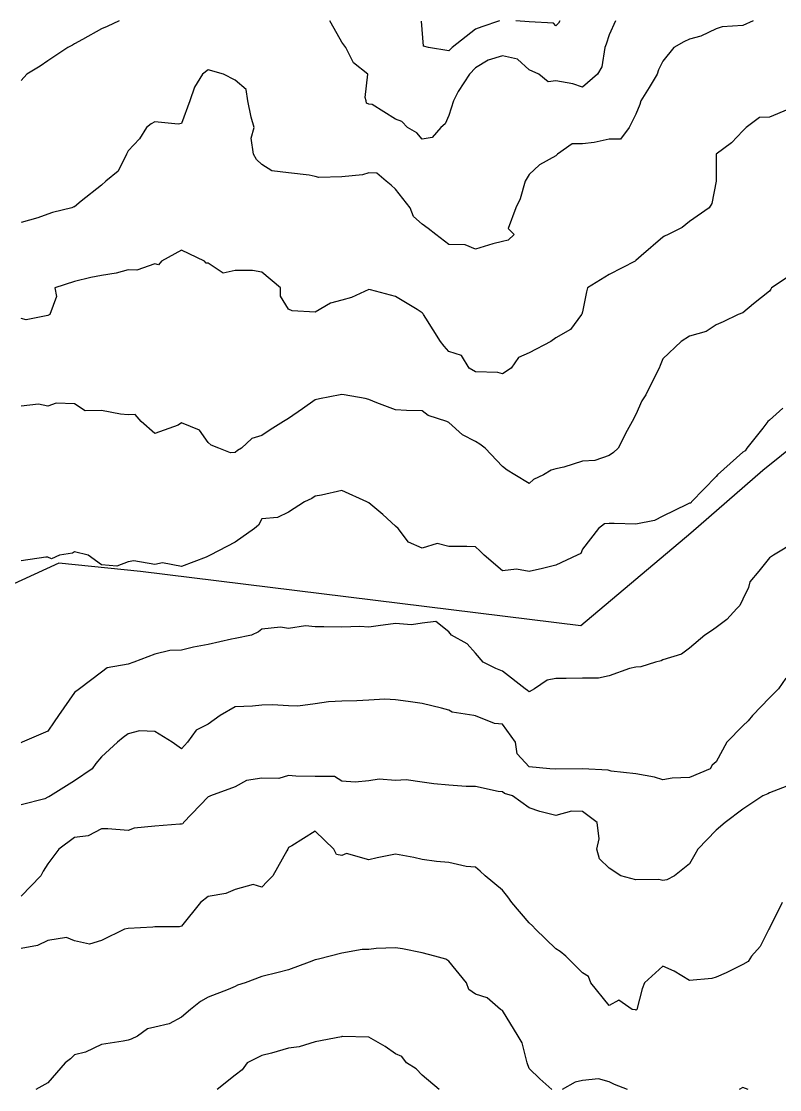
# Model space of a CAD drawing. Extents: x 0 to 495, y 0 to 595.
# Drawn here: x 130 to 271.9, y 0 to 199.9 of the extents above; entities that cross this region are included whole.
import ezdxf

# ---------------------------------------------------------------- set-up
doc = ezdxf.new("R2010")
doc.units = 0
for name, color, linetype in [('CONTOURS_MAJEURES', 3, 'CONTINUOUS'), ('CONTOURS_MINEURES', 8, 'CONTINUOUS'), ('PARCELLE', 4, 'CONTINUOUS')]:
    doc.layers.add(name, color=color, linetype=linetype)

msp = doc.modelspace()

# ---------------------------------------------------------------- linework, layer by layer
at = {"layer": 'CONTOURS_MAJEURES'}
for points in [[(219.482, 199.997), (216.138, 198.86), (215, 198.428), (210.604, 195), (209.996, 194.376), (206.179, 195), (205.226, 195.222), (205.004, 198.331), (204.909, 199.902)], [(230.785, 199.997), (230.481, 199.515), (229.998, 199.065), (229.544, 199.542), (224.995, 199.779), (222.499, 199.997)], [(272.467, 127.531), (270.002, 125.24), (269.669, 124.995), (268.752, 123.746), (265.769, 119.999), (265.447, 119.551), (264.999, 119.302), (260.253, 115.002), (259.996, 114.724), (255.408, 109.995), (255.249, 109.749), (255.004, 109.741), (254.486, 109.478), (250, 107.278), (248.488, 106.509), (244.997, 105.831), (240.949, 105.944), (240.005, 105.919), (239.107, 105.895), (238.003, 104.999), (235.002, 101.113), (234.668, 100.335), (234.001, 100.002), (229.998, 98.124), (227.497, 97.498), (224.995, 96.933), (222.646, 97.351), (220.003, 97.063), (216.626, 100.002), (215.803, 100.804), (215, 101.549), (213.374, 101.626), (209.996, 101.626), (207.833, 102.167), (205.004, 101.306), (202.427, 102.425), (200.527, 104.999), (200.001, 105.453), (197.618, 107.616), (194.998, 109.778), (194.665, 109.995), (190.005, 112.119), (186.203, 111.197), (185.002, 111.031), (184.389, 110.608), (183.001, 109.995), (179.999, 108.04), (177.939, 107.056), (174.996, 106.772), (174.385, 105.609), (173.656, 104.999), (170.003, 102.414), (165.334, 100.002), (165.114, 99.888), (165, 99.802), (164.629, 99.631), (159.997, 97.906), (156.431, 98.572), (155.004, 98.276), (151.043, 98.959), (150.001, 98.75), (147.916, 97.916), (144.998, 98.181), (142.496, 100.002), (139.995, 100.627), (139.625, 100.372), (137.142, 100.002), (135.683, 99.319), (135.002, 99.596), (134.627, 99.627), (129.999, 98.937)], [(229.248, -0.003), (227.045, 2.048), (224.995, 3.956), (224.644, 5.004), (223.739, 8.744), (222.978, 10.001), (220.003, 14.833), (219.632, 14.997), (217.194, 17.193), (215, 17.842), (213.749, 18.753), (213.302, 20.004), (209.996, 24.023), (209.42, 24.424), (207.353, 25.001), (205.004, 25.597), (201.314, 26.312), (200.001, 26.5), (196.396, 26.397), (194.998, 26.234), (193.797, 26.202), (190.005, 25.523), (187.816, 25.001), (185.587, 24.417), (185.002, 24.287), (183.876, 23.877), (179.999, 22.387), (178.06, 21.941), (174.996, 21.175), (171.875, 20.004), (170.492, 19.515), (170.003, 19.278), (168.717, 18.717), (165, 17.322), (163.538, 16.46), (161.665, 14.997), (159.997, 13.585), (157.709, 12.291), (155.004, 11.694), (153.652, 11.351), (151.776, 10.001), (150.552, 9.451), (150.001, 9.258), (149.068, 9.069), (144.998, 8.43), (142.023, 7.03), (139.995, 6.503), (139.215, 5.785), (138.212, 5.004), (135.002, 1.249), (132.751, -0.003)], [(243.428, -0.003), (240.979, 0.974), (240.005, 1.445), (238.003, 2), (235.002, 1.727), (233.604, 1.396), (231.199, -0.003)], [(266, -0.003), (264.999, 0.382), (264.332, -0.003)]]:
    msp.add_lwpolyline(points, dxfattribs=at)
at = {"layer": 'CONTOURS_MINEURES'}
for points in [[(148.333, 199.997), (146.08, 198.916), (144.998, 198.459), (141.466, 196.47), (139.995, 195.666), (139.579, 195.417), (138.715, 195), (135.002, 192.502), (133.537, 191.467), (131.081, 190.004), (129.999, 188.79)], [(266.923, 199.997), (264.999, 199.12), (261.144, 198.85), (259.996, 198.476), (257.143, 197.142), (255.004, 196.566), (253.931, 196.071), (252.085, 195), (250, 192.416), (249.204, 190.799), (248.939, 190.004), (247.499, 187.5), (245.895, 184.996), (245.698, 184.297), (244.997, 182.498), (243.726, 180), (242.137, 177.866), (240.005, 177.821), (237.195, 177.194), (235.002, 176.953), (233.049, 176.953), (230.293, 175.004), (229.998, 174.747), (226.964, 173.033), (224.995, 171.248), (224.295, 169.996), (223.309, 166.688), (222.499, 165), (221.095, 161.096), (222.187, 160.003), (221.062, 158.941), (220.003, 158.705), (218.252, 158.251), (215, 157.241), (213.047, 158.049), (209.996, 158.126), (207.581, 160.003), (206.098, 161.098), (205.004, 161.907), (203.398, 163.396), (202.761, 165), (200.001, 168.476), (199.214, 169.21), (198.292, 169.996), (196.499, 171.498), (194.998, 171.515), (193.836, 171.162), (190.005, 170.799), (185.682, 170.677), (185.002, 170.831), (183.89, 171.109), (179.999, 171.548), (176.896, 171.898), (174.996, 173.126), (174.019, 174.024), (173.446, 175.004), (173.029, 178.032), (173.585, 180), (173.029, 181.968), (172.38, 184.996), (172.105, 187.105), (170.003, 188.848), (167.859, 190.004), (165, 190.795), (163.933, 190.004), (162.436, 187.562), (161.553, 184.996), (159.997, 180.757), (159.34, 180.657), (155.004, 181.071), (154.322, 180.681), (153.452, 180), (152.13, 177.874), (150.001, 175.655), (149.728, 175.004), (148.132, 171.866), (145.809, 169.996), (144.998, 169.227), (141.246, 166.249), (139.995, 165.178), (139.839, 165.156), (139.469, 165), (135.886, 164.115), (135.002, 163.803), (133.112, 163.112), (129.999, 162.224)], [(241.196, 199.997), (240.005, 197.374), (239.411, 195.594), (239.185, 195), (238.623, 191.383), (237.827, 190.004), (235.002, 187.551), (233.196, 188.197), (229.998, 188.73), (228.547, 188.552), (226.844, 190.004), (224.995, 190.798), (222.835, 192.838), (220.003, 193.432), (217.367, 192.636), (215, 191.162), (213.864, 190.004), (211.732, 186.734), (210.856, 184.996), (209.996, 182.256), (209.311, 180.686), (208.509, 180), (206.855, 178.147), (205.004, 177.831), (204.033, 179.03), (202.252, 180), (201.175, 181.173), (200.001, 181.587), (195.643, 184.352), (194.998, 184.409), (194.563, 184.562), (194.533, 184.996), (194.332, 185.664), (194.813, 190.004), (192.133, 192.134), (190.736, 195), (190.005, 195.967), (188.551, 198.544), (187.731, 199.997)], [(219.482, 199.997), (216.138, 198.86), (215, 198.428), (210.604, 195), (209.996, 194.376), (206.179, 195), (205.226, 195.222), (205.004, 198.331), (204.909, 199.902)], [(230.785, 199.997), (230.481, 199.515), (229.998, 199.065), (229.544, 199.542), (224.995, 199.779), (222.499, 199.997)], [(273.384, 183.385), (270.002, 181.943), (268.126, 181.874), (265.625, 180), (264.999, 179.375), (262.855, 177.145), (259.996, 175.004), (259.996, 169.996), (259.186, 165.81), (258.694, 165), (255.004, 162.426), (253.669, 161.336), (251.001, 160.003), (250.323, 159.68), (250, 159.49), (245.998, 155.997), (244.997, 155.148), (244.917, 155.077), (244.872, 154.996), (240.005, 152.498), (235.94, 149.999), (235.752, 149.25), (235.002, 145.503), (234.903, 145.101), (234.809, 145.003), (232.778, 142.221), (229.998, 140.686), (229.089, 139.996), (224.995, 137.854), (222.998, 136.998), (221.667, 134.999), (220.003, 133.929), (219.169, 134.166), (215, 134.285), (213.808, 134.999), (212.386, 137.386), (209.996, 138.134), (209.134, 139.133), (208.415, 139.996), (205.685, 144.32), (205.281, 145.003), (205.172, 145.171), (205.004, 145.336), (204.066, 145.94), (200.001, 148.376), (195.343, 149.655), (194.998, 149.729), (191.762, 148.241), (190.005, 147.739), (187.834, 147.171), (185.002, 145.457), (180.714, 145.717), (179.999, 146.002), (178.483, 148.485), (178.505, 149.999), (174.996, 152.972), (173.259, 153.258), (170.003, 153.294), (167.755, 152.751), (165, 154.63), (164.625, 154.621), (164.285, 154.996), (159.997, 157.092), (156.252, 154.996), (155.701, 154.299), (155.004, 154.488), (151.648, 153.351), (150.001, 153.372), (147.796, 152.794), (144.998, 152.322), (143.056, 151.939), (139.995, 151.23), (136.305, 149.999), (136.579, 148.422), (135.359, 145.003), (135.002, 144.86), (130.952, 144.049), (129.999, 144.275)], [(274.995, 153.085), (270.335, 149.999), (270.216, 149.785), (270.002, 149.423), (267, 147.002), (264.999, 145.325), (264.09, 145.003), (261.32, 143.678), (259.996, 143.125), (258.124, 141.873), (255.004, 140.965), (253.424, 139.996), (250, 136.748), (249.5, 135.499), (249.352, 134.999), (248.653, 133.654), (246.861, 130.003), (246.103, 128.896), (244.997, 126.343), (244.269, 124.995), (243.333, 123.33), (241.669, 119.999), (240.808, 119.195), (240.005, 118.627), (237.282, 117.721), (235.002, 117.616), (231.477, 116.479), (229.998, 116.162), (229.107, 115.892), (227.675, 115.002), (225.811, 114.186), (224.995, 113.438), (222.321, 115.002), (220.892, 115.892), (220.003, 116.587), (216.819, 119.999), (215.769, 120.768), (215, 121.248), (212.549, 122.548), (209.996, 124.803), (209.64, 124.995), (206.133, 126.127), (205.004, 126.998), (202.092, 127.088), (200.001, 127.221), (196.499, 128.501), (194.998, 129.106), (194.324, 129.328), (190.389, 130.003), (190.005, 130.075), (189.672, 130.003), (185.772, 129.232), (185.002, 129.055), (182.619, 127.38), (179.999, 125.596), (179.08, 124.995), (176.547, 123.446), (174.996, 122.4), (173.167, 121.829), (171.226, 119.999), (170.437, 119.564), (170.003, 119.23), (169.133, 119.13), (167.001, 119.999), (165.556, 120.554), (165, 121.079), (163.37, 123.367), (159.997, 124.757), (159.346, 124.344), (155.004, 122.775), (152.422, 124.995), (151.341, 126.337), (150.001, 126.29), (148.585, 126.413), (144.998, 127.075), (141.98, 126.982), (139.995, 128.29), (136.528, 128.473), (135.002, 127.884), (133.227, 128.226), (129.999, 127.857)], [(272.467, 127.531), (270.002, 125.24), (269.669, 124.995), (268.752, 123.746), (265.769, 119.999), (265.447, 119.551), (264.999, 119.302), (260.253, 115.002), (259.996, 114.724), (255.408, 109.995), (255.249, 109.749), (255.004, 109.741), (254.486, 109.478), (250, 107.278), (248.488, 106.509), (244.997, 105.831), (240.949, 105.944), (240.005, 105.919), (239.107, 105.895), (238.003, 104.999), (235.002, 101.113), (234.668, 100.335), (234.001, 100.002), (229.998, 98.124), (227.497, 97.498), (224.995, 96.933), (222.646, 97.351), (220.003, 97.063), (216.626, 100.002), (215.803, 100.804), (215, 101.549), (213.374, 101.626), (209.996, 101.626), (207.833, 102.167), (205.004, 101.306), (202.427, 102.425), (200.527, 104.999), (200.001, 105.453), (197.618, 107.616), (194.998, 109.778), (194.665, 109.995), (190.005, 112.119), (186.203, 111.197), (185.002, 111.031), (184.389, 110.608), (183.001, 109.995), (179.999, 108.04), (177.939, 107.056), (174.996, 106.772), (174.385, 105.609), (173.656, 104.999), (170.003, 102.414), (165.334, 100.002), (165.114, 99.888), (165, 99.802), (164.629, 99.631), (159.997, 97.906), (156.431, 98.572), (155.004, 98.276), (151.043, 98.959), (150.001, 98.75), (147.916, 97.916), (144.998, 98.181), (142.496, 100.002), (139.995, 100.627), (139.625, 100.372), (137.142, 100.002), (135.683, 99.319), (135.002, 99.596), (134.627, 99.627), (129.999, 98.937)], [(274.995, 102.535), (270.699, 100.002), (270.002, 99.525), (267.98, 97.019), (266.299, 94.995), (266.031, 93.965), (264.999, 91.771), (264.432, 90.565), (263.876, 89.998), (262.019, 87.979), (259.996, 86.482), (259.155, 85.843), (257.894, 85.002), (255.004, 82.607), (253.503, 81.497), (250, 80.405), (249.737, 80.258), (248.684, 79.994), (245.895, 79.098), (244.997, 79.023), (243.792, 78.788), (240.005, 77.414), (238.003, 76.997), (235.002, 76.997), (231.944, 76.941), (229.998, 76.906), (228.369, 76.625), (226.034, 74.998), (224.995, 74.407), (224.683, 74.686), (224.263, 74.998), (220.003, 78.295), (218.815, 78.808), (216.414, 79.994), (215, 81.664), (213.413, 83.414), (210.514, 85.002), (209.996, 85.654), (207.561, 87.561), (205.004, 87.283), (203.022, 86.982), (200.001, 87.242), (196.799, 86.801), (194.998, 86.553), (193.333, 86.667), (190.005, 86.539), (186.607, 86.605), (185.002, 86.575), (183.192, 86.809), (179.999, 86.251), (178.483, 86.516), (174.996, 86.168), (174.372, 85.626), (173.054, 85.002), (170.003, 84.383), (169.315, 84.313), (165, 83.285), (162.216, 82.781), (159.997, 82.248), (157.816, 82.182), (155.004, 81.503), (151.096, 79.994), (150.001, 79.597), (146.067, 78.927), (144.998, 78.131), (140.884, 74.998), (139.995, 74.284), (136.999, 70.002), (136.177, 68.826), (135.002, 67.095), (130.208, 65.005), (130.072, 64.933), (129.999, 64.914)], [(273.025, 76.969), (271.641, 74.998), (270.002, 73.333), (266.77, 70.002), (265.974, 69.028), (264.999, 68.086), (262.013, 65.005), (259.996, 61.323), (259.259, 60.737), (258.9, 59.998), (255.004, 58.415), (251.747, 58.254), (250, 57.966), (248.47, 58.47), (244.997, 59.116), (240.389, 59.613), (240.005, 59.713), (239.776, 59.769), (235.002, 59.998), (229.998, 59.931), (228.887, 59.998), (224.995, 60.425), (222.806, 62.809), (222.465, 65.005), (220.003, 68.382), (218.506, 68.507), (215, 69.941), (214.666, 70.002), (210.645, 70.649), (209.996, 70.987), (208.599, 71.401), (205.004, 72.273), (202.371, 72.631), (200.001, 72.923), (198.043, 73.043), (194.998, 72.876), (192.755, 72.753), (190.005, 72.676), (187.47, 72.533), (185.002, 72.197), (181.754, 71.755), (179.999, 71.819), (176.98, 71.983), (174.996, 71.917), (173.282, 71.717), (170.003, 71.616), (167.238, 70.002), (165, 68.368), (162.726, 67.276), (161.109, 65.005), (159.997, 63.784), (158.214, 65.005), (155.004, 67.004), (152.13, 67.131), (150.001, 66.591), (149.091, 65.914), (148, 65.005), (144.998, 62.274), (143.964, 61.032), (143.285, 59.998), (139.995, 57.777), (135.456, 55.001), (135.191, 54.813), (135.002, 54.692), (134.425, 54.425), (129.999, 53.288)], [(273.196, 56.802), (270.002, 55.516), (269.66, 55.344), (268.72, 55.001), (264.999, 52.503), (261.702, 50.005), (259.996, 48.561), (256.575, 44.998), (256.039, 43.962), (255.004, 42.258), (252.202, 40.001), (250.754, 39.248), (250, 39.156), (249.295, 39.296), (244.997, 39.242), (242.144, 40.001), (240.005, 41.406), (238.178, 43.173), (237.656, 44.998), (238.087, 46.917), (237.724, 50.005), (235.002, 52.036), (232.922, 52.082), (229.998, 51.29), (227.042, 52.049), (224.995, 52.73), (221.875, 55.001), (220.429, 55.428), (220.003, 55.739), (219.22, 55.783), (215, 56.723), (213.264, 56.735), (209.996, 56.981), (207.21, 57.209), (205.004, 57.5), (202.01, 57.991), (200.001, 57.856), (196.936, 58.062), (194.998, 57.783), (192.478, 57.523), (190.005, 57.715), (188.602, 58.597), (185.002, 58.616), (181.344, 58.655), (179.999, 58.773), (178.199, 58.201), (174.996, 58.247), (172.147, 57.852), (170.003, 56.683), (165.406, 55.001), (165.16, 54.842), (165, 54.793), (160.335, 50.005), (160.257, 49.744), (159.997, 49.671), (159.668, 49.676), (155.004, 49.281), (151.101, 48.904), (150.001, 48.51), (146.208, 48.793), (144.998, 48.793), (142.496, 47.501), (139.995, 47.203), (137.015, 44.998), (135.002, 42.222), (134.117, 40.885), (133.686, 40.001), (129.999, 36.168)], [(272.332, 35.005), (270.002, 30.225), (269.877, 29.997), (268.251, 26.75), (266.613, 25.001), (266, 24.002), (264.999, 23.439), (261.872, 21.878), (259.996, 21.038), (259.208, 20.793), (255.004, 20.433), (252.145, 22.146), (250, 23.079), (246.57, 20.004), (246.168, 18.832), (245.132, 14.997), (245.083, 14.911), (244.997, 14.865), (244.923, 14.922), (244.284, 14.997), (241.767, 16.764), (240.005, 15.767), (236.565, 20.004), (236.139, 21.14), (235.002, 21.878), (231.875, 25.001), (230.823, 25.824), (229.998, 26.316), (226.178, 29.997), (225.646, 30.648), (224.995, 31.225), (221.774, 35.005), (221.049, 36.052), (220.003, 37.343), (216.796, 40.001), (215.864, 40.865), (215, 41.628), (213.248, 41.75), (209.996, 42.499), (207.678, 42.678), (205.004, 43.06), (203.446, 43.441), (200.001, 44.037), (196.612, 43.386), (194.998, 42.999), (190.837, 44.165), (190.005, 43.798), (189.005, 43.998), (188.504, 44.998), (185.002, 48.336), (180.624, 45.623), (179.999, 45.276), (179.888, 44.998), (179.665, 44.664), (177.056, 40.001), (176.041, 38.957), (174.996, 37.881), (173.37, 38.374), (170.003, 37.42), (168.296, 36.709), (165, 36.115), (163.57, 35.005), (159.997, 30.554), (159.535, 30.461), (155.004, 30.461), (154.594, 30.408), (150.001, 30.17), (149.334, 29.997), (144.998, 27.902), (142.801, 27.194), (139.995, 27.829), (138.464, 28.465), (135.002, 27.92), (133.046, 26.954), (129.999, 26.384)], [(229.248, -0.003), (227.045, 2.048), (224.995, 3.956), (224.644, 5.004), (223.739, 8.744), (222.978, 10.001), (220.003, 14.833), (219.632, 14.997), (217.194, 17.193), (215, 17.842), (213.749, 18.753), (213.302, 20.004), (209.996, 24.023), (209.42, 24.424), (207.353, 25.001), (205.004, 25.597), (201.314, 26.312), (200.001, 26.5), (196.396, 26.397), (194.998, 26.234), (193.797, 26.202), (190.005, 25.523), (187.816, 25.001), (185.587, 24.417), (185.002, 24.287), (183.876, 23.877), (179.999, 22.387), (178.06, 21.941), (174.996, 21.175), (171.875, 20.004), (170.492, 19.515), (170.003, 19.278), (168.717, 18.717), (165, 17.322), (163.538, 16.46), (161.665, 14.997), (159.997, 13.585), (157.709, 12.291), (155.004, 11.694), (153.652, 11.351), (151.776, 10.001), (150.552, 9.451), (150.001, 9.258), (149.068, 9.069), (144.998, 8.43), (142.023, 7.03), (139.995, 6.503), (139.215, 5.785), (138.212, 5.004), (135.002, 1.249), (132.751, -0.003)], [(208.191, -0.003), (205.004, 2.679), (203.911, 3.91), (202.048, 5.004), (201.202, 6.203), (200.001, 6.701), (198.076, 8.079), (194.998, 9.828), (190.093, 9.913), (190.005, 9.922), (189.901, 9.896), (185.002, 8.918), (182.025, 7.977), (179.999, 7.78), (176.797, 6.803), (174.996, 6.388), (172.272, 5.004), (171.317, 3.686), (170.003, 2.728), (166.668, -0.003)], [(243.428, -0.003), (240.979, 0.974), (240.005, 1.445), (238.003, 2), (235.002, 1.727), (233.604, 1.396), (231.199, -0.003)], [(266, -0.003), (264.999, 0.382), (264.332, -0.003)]]:
    msp.add_lwpolyline(points, dxfattribs=at)
at = {"layer": 'PARCELLE'}
msp.add_lwpolyline([(278.911, 124.034), (268.747, 115.826), (255.273, 104.14), (234.695, 86.789), (152.312, 96.923), (137.029, 98.508), (113.918, 87.882), (96.402, 80.714), (76.267, 75.676), (65.456, 71.6), (52.207, 65.216), (39.918, 56.518), (30.746, 45.116), (25.165, 33.914), (20, 20), (20.719, 30.733), (21.262, 46.713), (24.945, 58.1), (36.554, 90.841), (43.778, 110.81), (42.11, 144.659), (38.985, 197.021), (49.689, 252.006)], dxfattribs=at)

doc.saveas('drawing.dxf')
